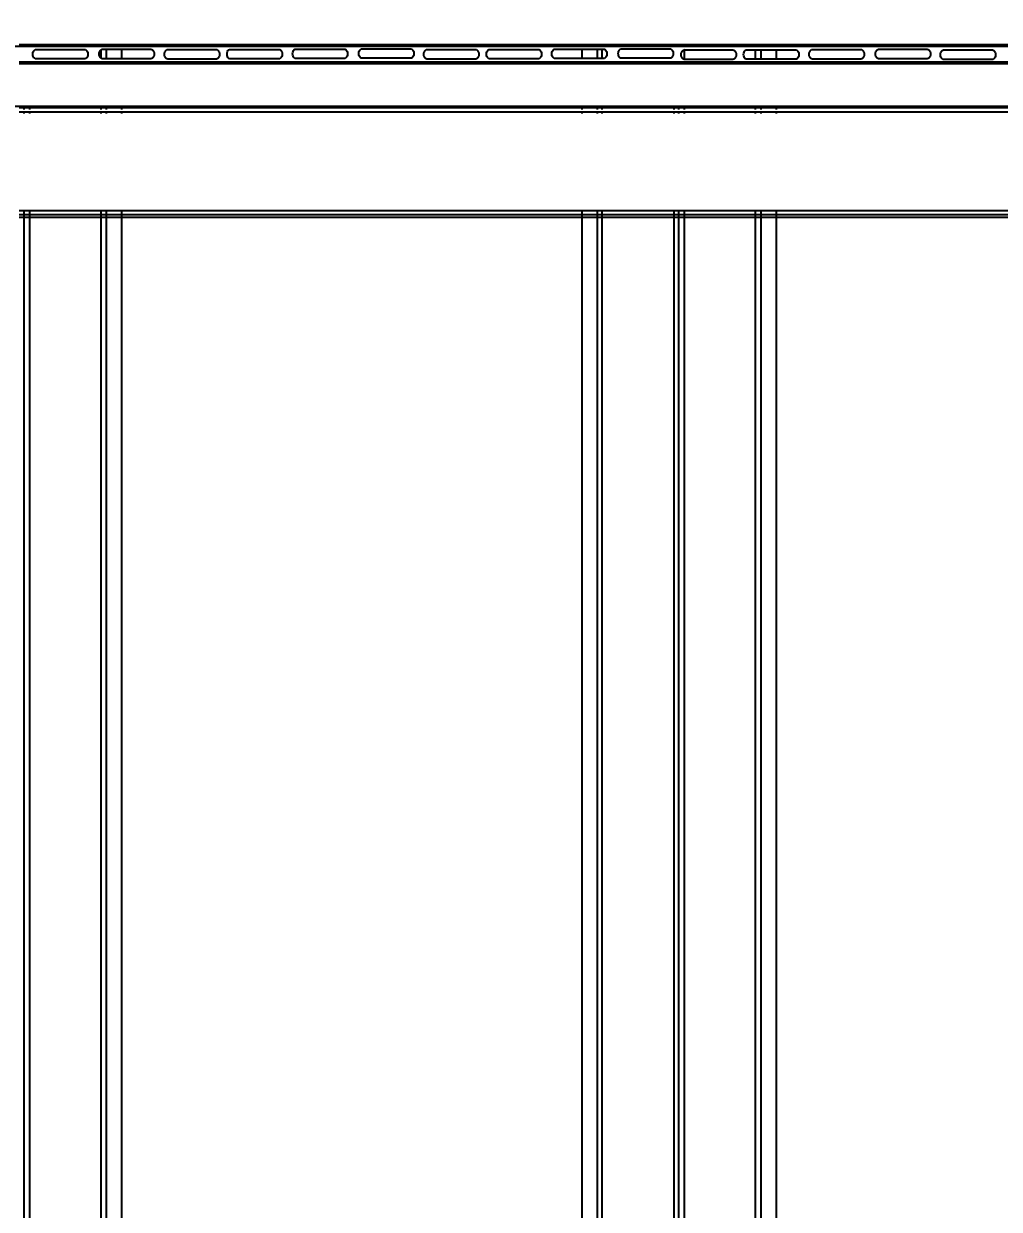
# Model space of a CAD drawing. Header units: inches. Extents: x 236662 to 497023, y -248575 to 81795.
# Drawn here: x 294160 to 295050, y -98991 to -97910 of the extents above; entities that cross this region are included whole.
import ezdxf

# ---------------------------------------------------------------- set-up
doc = ezdxf.new("R2010")
doc.units = ezdxf.units.IN
doc.header["$LTSCALE"] = 10
doc.header["$MEASUREMENT"] = 0
doc.layers.add('02. HP_BE TONG', color=1, linetype='Continuous', lineweight=35)
doc.layers.add('06. HP_THAY 1', color=134, linetype='Continuous', lineweight=15)
doc.layers.add('04. HP_CUA', color=153, linetype='Continuous')
doc.layers.add('08. HP_DIM', color=118, linetype='Continuous')
doc.styles.add('text2', font='VHELVCN.TTF')
doc.dimstyles.new('AL-100', dxfattribs={"dimtxt": 220, "dimasz": 150, "dimexe": 150, "dimexo": 150, "dimgap": 80, "dimtad": 1, "dimdec": 0, "dimzin": 9, "dimtxsty": 'text2', "dimblk": 'ARCHTICK', "dimcen": 1, "dimdle": 150, "dimclrd": 256, "dimclre": 256, "dimclrt": 7, "dimadec": 0, "dimazin": 0, "dimtfac": 1, "dimtdec": 0, "dimtix": 1, "dimtmove": 2, "dimatfit": 3, "dimldrblk": 'ARCHTICK', "dimfxl": 1, "dimtolj": 1, "dimtzin": 0, "dimlwd": -1, "dimlwe": -1, "dimarcsym": 0})

# ---------------------------------------------------------------- blocks, each defined once
blk = doc.blocks.new('KHUNG TEN A-3')
at = {"layer": '02. HP_BE TONG', "color": 1, "const_width": 0.5}
blk.add_lwpolyline([(15, 5), (415, 5), (415, 292), (15, 292)], close=True, dxfattribs=at)
at = {"layer": '06. HP_THAY 1'}
blk.add_lwpolyline([(0, 297), (420, 297), (420, 0), (0, 0)], close=True, dxfattribs=at)
at = {"layer": 'Defpoints'}
blk.add_lwpolyline([(0, 0), (420, 0), (420, 297), (0, 297)], close=True, dxfattribs=at)
blk = doc.blocks.new('_ArchTick')
at = {"color": 0, "linetype": 'ByBlock', "const_width": 0.15}
blk.add_lwpolyline([(-0.5, -0.5), (0.5, 0.5)], dxfattribs=at)
blk = doc.blocks.new('*D258')
at = {"layer": '08. HP_DIM', "transparency": 16777216}
for p, q in [((296582, -100401.7), (296582, -97301.7)), ((294310.4, -97451.7), (296732, -97451.7)), ((296110.4, -100251.7), (296732, -100251.7))]:
    blk.add_line(p, q, dxfattribs=at)
at = {"layer": 'Defpoints', "color": 0, "transparency": 16777216}
for p in [(294160.4, -97451.7), (296582, -97451.7), (295960.4, -100251.7)]:
    blk.add_point(p, dxfattribs=at)
at = {"layer": '08. HP_DIM', "transparency": 16777216, "xscale": 150, "yscale": 150, "zscale": 150}
for p, rotation in [((296582, -97451.7), 90), ((296582, -100251.7), 270)]:
    blk.add_blockref('_ArchTick', p, dxfattribs=dict(at, rotation=rotation))
at = {"layer": '08. HP_DIM', "color": 7, "transparency": 16777216, "insert": (296389.6, -98851.7), "char_height": 220, "attachment_point": 5, "rotation": 90, "style": 'text2'}
blk.add_mtext('\\A1;2800', dxfattribs=at)

msp = doc.modelspace()

# ---------------------------------------------------------------- linework, layer by layer
at = {"layer": '04. HP_CUA'}
for p, q in [((295396.6, -97930.7), (292918.9, -97930.7)), ((294160.4, -97929.2), (294155.8, -97929.2)), ((294160.4, -97929.2), (294160.4, -97929.1)), ((294165.1, -97929.2), (294160.4, -97929.2)), ((294165.1, -97929.1), (294165.1, -97929.2)), ((294230.4, -97929.2), (294165.1, -97929.2)), ((294169, -97934.8), (294169.7, -97934.1)), ((294169.7, -97934.1), (294170.4, -97933.6)), ((294170.4, -97933.6), (294171.1, -97933.5)), ((294171.1, -97933.5), (294215.5, -97933.5)), ((294215.5, -97933.5), (294216.2, -97933.6)), ((294216.2, -97933.6), (294216.9, -97934.1)), ((294216.9, -97934.1), (294217.5, -97934.8)), ((294229.5, -97934.5), (294230.1, -97933.8)), ((294230.1, -97933.8), (294230.4, -97933.6)), ((294230.4, -97929.2), (294230.4, -97929.1)), ((294235.1, -97929.2), (294230.4, -97929.2)), ((294230.4, -97933.6), (294230.8, -97933.4)), ((294230.4, -97941.6), (294230.4, -97933.6)), ((294230.8, -97933.4), (294231.6, -97933.2)), ((294231.6, -97933.2), (294235.1, -97933.2)), ((294235.1, -97929.1), (294235.1, -97929.2)), ((294249.1, -97929.2), (294235.1, -97929.2)), ((294235.1, -97933.2), (294235.1, -97942)), ((294235.1, -97933.2), (294249.1, -97933.2)), ((294249.1, -97929.1), (294249.1, -97929.2)), ((294668.8, -97929.2), (294249.1, -97929.2)), ((294249.1, -97933.2), (294249.1, -97942)), ((294249.1, -97933.2), (294275.9, -97933.2)), ((294275.9, -97933.2), (294276.7, -97933.4)), ((294276.7, -97933.4), (294277.4, -97933.8)), ((294277.4, -97933.8), (294278, -97934.5)), ((294289.2, -97934.8), (294289.8, -97934.1)), ((294289.8, -97934.1), (294290.5, -97933.7)), ((294290.5, -97933.7), (294291.2, -97933.5)), ((294291.2, -97933.5), (294335.6, -97933.5)), ((294335.6, -97933.5), (294336.3, -97933.7)), ((294336.3, -97933.7), (294337, -97934.1)), ((294337, -97934.1), (294337.6, -97934.8)), ((294346.2, -97934.6), (294346.8, -97933.9)), ((294346.8, -97933.9), (294347.6, -97933.5)), ((294347.6, -97933.5), (294348.3, -97933.4)), ((294348.3, -97933.4), (294392.6, -97933.4)), ((294392.6, -97933.4), (294393.4, -97933.5)), ((294393.4, -97933.5), (294394.1, -97933.9)), ((294394.1, -97933.9), (294394.7, -97934.6)), ((294405.9, -97934.4), (294406.5, -97933.7)), ((294406.5, -97933.7), (294407.2, -97933.3)), ((294407.2, -97933.3), (294408, -97933.1)), ((294408, -97933.1), (294452.3, -97933.1)), ((294452.3, -97933.1), (294453.1, -97933.3)), ((294453.1, -97933.3), (294453.8, -97933.7)), ((294453.8, -97933.7), (294454.4, -97934.4)), ((294465.9, -97935), (294466.4, -97934.1)), ((294466.4, -97934.1), (294467, -97933.4)), ((294467, -97933.4), (294467.7, -97933)), ((294467.7, -97933), (294468.5, -97932.9)), ((294468.5, -97932.9), (294512.8, -97932.9)), ((294512.8, -97932.9), (294513.6, -97933)), ((294513.6, -97933), (294514.3, -97933.4)), ((294514.3, -97933.4), (294514.9, -97934.1)), ((294514.9, -97934.1), (294515.4, -97935)), ((294525.7, -97934.8), (294526.3, -97934.1)), ((294526.3, -97934.1), (294527, -97933.7)), ((294527, -97933.7), (294527.7, -97933.5)), ((294527.7, -97933.5), (294572.1, -97933.5)), ((294572.1, -97933.5), (294572.8, -97933.7)), ((294572.8, -97933.7), (294573.6, -97934.1)), ((294573.6, -97934.1), (294574.2, -97934.8)), ((294582.8, -97934.7), (294583.4, -97934)), ((294583.4, -97934), (294584.1, -97933.5)), ((294584.1, -97933.5), (294584.8, -97933.4)), ((294584.8, -97933.4), (294629.2, -97933.4)), ((294629.2, -97933.4), (294629.9, -97933.5)), ((294629.9, -97933.5), (294630.6, -97934)), ((294630.6, -97934), (294631.2, -97934.7)), ((294642.4, -97934.4), (294643.1, -97933.7)), ((294643.1, -97933.7), (294643.8, -97933.3)), ((294643.8, -97933.3), (294644.5, -97933.1)), ((294644.5, -97933.1), (294668.8, -97933.1)), ((294668.8, -97929.1), (294668.8, -97929.2)), ((294682.8, -97929.2), (294668.8, -97929.2)), ((294668.8, -97933.1), (294668.8, -97941.9)), ((294668.8, -97933.1), (294682.8, -97933.1)), ((294682.8, -97929.1), (294682.8, -97929.2)), ((294687.5, -97929.2), (294682.8, -97929.2)), ((294682.8, -97933.1), (294682.8, -97941.9)), ((294682.8, -97933.1), (294687.5, -97933.1)), ((294687.5, -97929.2), (294687.5, -97929.1)), ((294752.8, -97929.2), (294687.5, -97929.2)), ((294687.5, -97941.9), (294687.5, -97933.1)), ((294687.5, -97933.1), (294688.9, -97933.1)), ((294688.9, -97933.1), (294689.6, -97933.3)), ((294689.6, -97933.3), (294690.3, -97933.7)), ((294690.3, -97933.7), (294690.9, -97934.4)), ((294702.5, -97935.1), (294702.9, -97934.2)), ((294702.9, -97934.2), (294703.5, -97933.5)), ((294703.5, -97933.5), (294704.2, -97933)), ((294704.2, -97933), (294705, -97932.9)), ((294705, -97932.9), (294749.3, -97932.9)), ((294749.3, -97932.9), (294750.1, -97933)), ((294750.1, -97933), (294750.8, -97933.5)), ((294750.8, -97933.5), (294751.4, -97934.2)), ((294751.4, -97934.2), (294751.9, -97935.1)), ((294752.8, -97929.1), (294752.8, -97929.2)), ((294757.5, -97929.2), (294752.8, -97929.2)), ((294757.5, -97929.2), (294757.5, -97929.1)), ((294762.1, -97929.2), (294757.5, -97929.2)), ((294760.9, -97934.5), (294761.6, -97934.1)), ((294761.6, -97934.1), (294762.1, -97934)), ((294762.1, -97929.1), (294762.1, -97929.2)), ((294827.4, -97929.2), (294762.1, -97929.2)), ((294762.1, -97932.9), (294762.1, -97933)), ((294762.1, -97934), (294762.4, -97933.9)), ((294762.1, -97934), (294762.1, -97942.6)), ((294762.4, -97933.9), (294806.7, -97933.9)), ((294806.7, -97933.9), (294807.5, -97934.1)), ((294807.5, -97934.1), (294808.2, -97934.5)), ((294818, -97934.4), (294818.7, -97933.9)), ((294818.7, -97933.9), (294819.5, -97933.8)), ((294819.5, -97933.8), (294827.4, -97933.8)), ((294827.4, -97929.2), (294827.4, -97929.1)), ((294832.1, -97929.2), (294827.4, -97929.2)), ((294827.4, -97942.5), (294827.4, -97933.8)), ((294827.4, -97933.8), (294832.1, -97933.8)), ((294832.1, -97929.1), (294832.1, -97929.2)), ((294846.1, -97929.2), (294832.1, -97929.2)), ((294832.1, -97933.8), (294832.1, -97942.5)), ((294832.1, -97933.8), (294846.1, -97933.8)), ((294846.1, -97929.1), (294846.1, -97929.2)), ((295265.8, -97929.2), (294846.1, -97929.2)), ((294846.1, -97933.8), (294846.1, -97942.5)), ((294846.1, -97933.8), (294863.8, -97933.8)), ((294863.8, -97933.8), (294864.6, -97933.9)), ((294864.6, -97933.9), (294865.3, -97934.4)), ((294877.1, -97934.8), (294877.7, -97934.1)), ((294877.7, -97934.1), (294878.4, -97933.7)), ((294878.4, -97933.7), (294879.2, -97933.5)), ((294879.2, -97933.5), (294923.5, -97933.5)), ((294923.5, -97933.5), (294924.3, -97933.7)), ((294924.3, -97933.7), (294925, -97934.1)), ((294925, -97934.1), (294925.6, -97934.8)), ((294937.6, -97934.6), (294938.2, -97933.9)), ((294938.2, -97933.9), (294938.9, -97933.4)), ((294938.9, -97933.4), (294939.6, -97933.3)), ((294939.6, -97933.3), (294984, -97933.3)), ((294984, -97933.3), (294984.7, -97933.4)), ((294984.7, -97933.4), (294985.5, -97933.9)), ((294985.5, -97933.9), (294986.1, -97934.6)), ((294997.5, -97934.5), (294998.2, -97934.1)), ((294998.2, -97934.1), (294998.9, -97934)), ((294998.9, -97934), (295043.3, -97934)), ((295043.3, -97934), (295044, -97934.1)), ((295044, -97934.1), (295044.7, -97934.5)), ((294168.2, -97937.9), (294168.3, -97936.7)), ((294168.3, -97939), (294168.2, -97937.9)), ((294168.3, -97936.7), (294168.6, -97935.7)), ((294168.6, -97940), (294168.3, -97939)), ((294168.6, -97935.7), (294169, -97934.8)), ((294169, -97941), (294168.6, -97940)), ((294169.7, -97941.6), (294169, -97941)), ((294170.4, -97942.1), (294169.7, -97941.6)), ((294171.1, -97942.2), (294170.4, -97942.1)), ((294215.5, -97942.2), (294171.1, -97942.2)), ((294216.2, -97942.1), (294215.5, -97942.2)), ((294216.9, -97941.6), (294216.2, -97942.1)), ((294217.5, -97941), (294216.9, -97941.6)), ((294217.5, -97934.8), (294218, -97935.7)), ((294218, -97940), (294217.5, -97941)), ((294218, -97935.7), (294218.3, -97936.7)), ((294218.3, -97939), (294218, -97940)), ((294218.3, -97936.7), (294218.4, -97937.9)), ((294218.4, -97937.9), (294218.3, -97939)), ((294228.7, -97937.6), (294228.8, -97936.5)), ((294228.8, -97938.7), (294228.7, -97937.6)), ((294228.8, -97936.5), (294229.1, -97935.4)), ((294229.1, -97939.8), (294228.8, -97938.7)), ((294229.1, -97935.4), (294229.5, -97934.5)), ((294229.5, -97940.7), (294229.1, -97939.8)), ((294230.1, -97941.4), (294229.5, -97940.7)), ((294230.4, -97941.6), (294230.1, -97941.4)), ((294230.8, -97941.8), (294230.4, -97941.6)), ((294231.6, -97942), (294230.8, -97941.8)), ((294235.1, -97942), (294231.6, -97942)), ((294249.1, -97942), (294235.1, -97942)), ((294275.9, -97942), (294249.1, -97942)), ((294276.7, -97941.8), (294275.9, -97942)), ((294277.4, -97941.4), (294276.7, -97941.8)), ((294278, -97940.7), (294277.4, -97941.4)), ((294278, -97934.5), (294278.5, -97935.4)), ((294278.5, -97939.8), (294278, -97940.7)), ((294278.5, -97935.4), (294278.8, -97936.5)), ((294278.8, -97938.7), (294278.5, -97939.8)), ((294278.8, -97936.5), (294278.9, -97937.6)), ((294278.9, -97937.6), (294278.8, -97938.7)), ((294288.3, -97937.9), (294288.4, -97936.8)), ((294288.4, -97939), (294288.3, -97937.9)), ((294288.4, -97936.8), (294288.7, -97935.7)), ((294288.7, -97940.1), (294288.4, -97939)), ((294288.7, -97935.7), (294289.2, -97934.8)), ((294289.2, -97941), (294288.7, -97940.1)), ((294289.8, -97941.7), (294289.2, -97941)), ((294290.5, -97942.1), (294289.8, -97941.7)), ((294291.2, -97942.3), (294290.5, -97942.1)), ((294335.6, -97942.3), (294291.2, -97942.3)), ((294336.3, -97942.1), (294335.6, -97942.3)), ((294337, -97941.7), (294336.3, -97942.1)), ((294337.6, -97941), (294337, -97941.7)), ((294337.6, -97934.8), (294338.1, -97935.7)), ((294338.1, -97940.1), (294337.6, -97941)), ((294338.1, -97935.7), (294338.4, -97936.8)), ((294338.4, -97939), (294338.1, -97940.1)), ((294338.4, -97936.8), (294338.5, -97937.9)), ((294338.5, -97937.9), (294338.4, -97939)), ((294345.4, -97937.7), (294345.5, -97936.6)), ((294345.5, -97938.9), (294345.4, -97937.7)), ((294345.5, -97936.6), (294345.8, -97935.5)), ((294345.8, -97939.9), (294345.5, -97938.9)), ((294345.8, -97935.5), (294346.2, -97934.6)), ((294346.2, -97940.8), (294345.8, -97939.9)), ((294346.8, -97941.5), (294346.2, -97940.8)), ((294347.6, -97942), (294346.8, -97941.5)), ((294348.3, -97942.1), (294347.6, -97942)), ((294392.6, -97942.1), (294348.3, -97942.1)), ((294393.4, -97942), (294392.6, -97942.1)), ((294394.1, -97941.5), (294393.4, -97942)), ((294394.7, -97940.8), (294394.1, -97941.5)), ((294394.7, -97934.6), (294395.2, -97935.5)), ((294395.2, -97939.9), (294394.7, -97940.8)), ((294395.2, -97935.5), (294395.5, -97936.6)), ((294395.5, -97938.9), (294395.2, -97939.9)), ((294395.5, -97936.6), (294395.6, -97937.7)), ((294395.6, -97937.7), (294395.5, -97938.9)), ((294405.1, -97937.5), (294405.2, -97936.4)), ((294405.2, -97938.6), (294405.1, -97937.5)), ((294405.2, -97936.4), (294405.5, -97935.3)), ((294405.5, -97939.7), (294405.2, -97938.6)), ((294405.5, -97935.3), (294405.9, -97934.4)), ((294405.9, -97940.6), (294405.5, -97939.7)), ((294406.5, -97941.3), (294405.9, -97940.6)), ((294407.2, -97941.7), (294406.5, -97941.3)), ((294408, -97941.9), (294407.2, -97941.7)), ((294452.3, -97941.9), (294408, -97941.9)), ((294453.1, -97941.7), (294452.3, -97941.9)), ((294453.8, -97941.3), (294453.1, -97941.7)), ((294454.4, -97940.6), (294453.8, -97941.3)), ((294454.4, -97934.4), (294454.9, -97935.3)), ((294454.9, -97939.7), (294454.4, -97940.6)), ((294454.9, -97935.3), (294455.2, -97936.4)), ((294455.2, -97938.6), (294454.9, -97939.7)), ((294455.2, -97936.4), (294455.3, -97937.5)), ((294455.3, -97937.5), (294455.2, -97938.6)), ((294465.5, -97937.2), (294465.6, -97936.1)), ((294465.6, -97938.4), (294465.5, -97937.2)), ((294465.6, -97936.1), (294465.9, -97935)), ((294465.9, -97939.4), (294465.6, -97938.4)), ((294466.4, -97940.3), (294465.9, -97939.4)), ((294467, -97941), (294466.4, -97940.3)), ((294467.7, -97941.5), (294467, -97941)), ((294468.5, -97941.6), (294467.7, -97941.5)), ((294512.8, -97941.6), (294468.5, -97941.6)), ((294513.6, -97941.5), (294512.8, -97941.6)), ((294514.3, -97941), (294513.6, -97941.5)), ((294514.9, -97940.3), (294514.3, -97941)), ((294515.4, -97939.4), (294514.9, -97940.3)), ((294515.4, -97935), (294515.6, -97936.1)), ((294515.6, -97938.4), (294515.4, -97939.4)), ((294515.6, -97936.1), (294515.7, -97937.2)), ((294515.7, -97937.2), (294515.6, -97938.4)), ((294524.8, -97937.9), (294524.9, -97936.8)), ((294524.9, -97939.1), (294524.8, -97937.9)), ((294524.9, -97936.8), (294525.2, -97935.7)), ((294525.2, -97940.1), (294524.9, -97939.1)), ((294525.2, -97935.7), (294525.7, -97934.8)), ((294525.7, -97941), (294525.2, -97940.1)), ((294526.3, -97941.7), (294525.7, -97941)), ((294527, -97942.2), (294526.3, -97941.7)), ((294527.7, -97942.3), (294527, -97942.2)), ((294572.1, -97942.3), (294527.7, -97942.3)), ((294572.8, -97942.2), (294572.1, -97942.3)), ((294573.6, -97941.7), (294572.8, -97942.2)), ((294574.2, -97941), (294573.6, -97941.7)), ((294574.2, -97934.8), (294574.6, -97935.7)), ((294574.6, -97940.1), (294574.2, -97941)), ((294574.6, -97935.7), (294574.9, -97936.8)), ((294574.9, -97939.1), (294574.6, -97940.1)), ((294574.9, -97936.8), (294575, -97937.9)), ((294575, -97937.9), (294574.9, -97939.1)), ((294581.9, -97937.8), (294582, -97936.6)), ((294582, -97938.9), (294581.9, -97937.8)), ((294582, -97936.6), (294582.3, -97935.6)), ((294582.3, -97939.9), (294582, -97938.9)), ((294582.3, -97935.6), (294582.8, -97934.7)), ((294582.8, -97940.9), (294582.3, -97939.9)), ((294583.4, -97941.6), (294582.8, -97940.9)), ((294584.1, -97942), (294583.4, -97941.6)), ((294584.8, -97942.1), (294584.1, -97942)), ((294629.2, -97942.1), (294584.8, -97942.1)), ((294629.9, -97942), (294629.2, -97942.1)), ((294630.6, -97941.6), (294629.9, -97942)), ((294631.2, -97940.9), (294630.6, -97941.6)), ((294631.2, -97934.7), (294631.7, -97935.6)), ((294631.7, -97939.9), (294631.2, -97940.9)), ((294631.7, -97935.6), (294632, -97936.6)), ((294632, -97938.9), (294631.7, -97939.9)), ((294632, -97936.6), (294632.1, -97937.8)), ((294632.1, -97937.8), (294632, -97938.9)), ((294641.6, -97937.5), (294641.7, -97936.4)), ((294641.7, -97938.7), (294641.6, -97937.5)), ((294641.7, -97936.4), (294642, -97935.3)), ((294642, -97939.7), (294641.7, -97938.7)), ((294642, -97935.3), (294642.4, -97934.4)), ((294642.4, -97940.6), (294642, -97939.7)), ((294643.1, -97941.3), (294642.4, -97940.6)), ((294643.8, -97941.8), (294643.1, -97941.3)), ((294644.5, -97941.9), (294643.8, -97941.8)), ((294668.8, -97941.9), (294644.5, -97941.9)), ((294682.8, -97941.9), (294668.8, -97941.9)), ((294687.5, -97941.9), (294682.8, -97941.9)), ((294688.9, -97941.9), (294687.5, -97941.9)), ((294689.6, -97941.8), (294688.9, -97941.9)), ((294690.3, -97941.3), (294689.6, -97941.8)), ((294690.9, -97940.6), (294690.3, -97941.3)), ((294690.9, -97934.4), (294691.4, -97935.3)), ((294691.4, -97939.7), (294690.9, -97940.6)), ((294691.4, -97935.3), (294691.7, -97936.4)), ((294691.7, -97938.7), (294691.4, -97939.7)), ((294691.7, -97936.4), (294691.8, -97937.5)), ((294691.8, -97937.5), (294691.7, -97938.7)), ((294702.1, -97937.3), (294702.2, -97936.1)), ((294702.2, -97938.4), (294702.1, -97937.3)), ((294702.2, -97936.1), (294702.5, -97935.1)), ((294702.5, -97939.5), (294702.2, -97938.4)), ((294702.9, -97940.4), (294702.5, -97939.5)), ((294703.5, -97941.1), (294702.9, -97940.4)), ((294704.2, -97941.5), (294703.5, -97941.1)), ((294705, -97941.6), (294704.2, -97941.5)), ((294749.3, -97941.6), (294705, -97941.6)), ((294750.1, -97941.5), (294749.3, -97941.6)), ((294750.8, -97941.1), (294750.1, -97941.5)), ((294751.4, -97940.4), (294750.8, -97941.1)), ((294751.9, -97939.5), (294751.4, -97940.4)), ((294751.9, -97935.1), (294752.2, -97936.1)), ((294752.2, -97938.4), (294751.9, -97939.5)), ((294752.2, -97936.1), (294752.3, -97937.3)), ((294752.3, -97937.3), (294752.2, -97938.4)), ((294759.5, -97938.3), (294759.6, -97937.2)), ((294759.6, -97939.4), (294759.5, -97938.3)), ((294759.6, -97937.2), (294759.9, -97936.1)), ((294759.9, -97940.5), (294759.6, -97939.4)), ((294759.9, -97936.1), (294760.3, -97935.2)), ((294760.3, -97941.4), (294759.9, -97940.5)), ((294760.3, -97935.2), (294760.9, -97934.5)), ((294760.9, -97942.1), (294760.3, -97941.4)), ((294761.6, -97942.5), (294760.9, -97942.1)), ((294762.1, -97942.6), (294761.6, -97942.5)), ((294762.4, -97942.7), (294762.1, -97942.6)), ((294806.7, -97942.7), (294762.4, -97942.7)), ((294807.5, -97942.5), (294806.7, -97942.7)), ((294808.2, -97942.1), (294807.5, -97942.5)), ((294808.2, -97934.5), (294808.8, -97935.2)), ((294808.8, -97941.4), (294808.2, -97942.1)), ((294808.8, -97935.2), (294809.3, -97936.1)), ((294809.3, -97940.5), (294808.8, -97941.4)), ((294809.3, -97936.1), (294809.6, -97937.2)), ((294809.6, -97939.4), (294809.3, -97940.5)), ((294809.6, -97937.2), (294809.7, -97938.3)), ((294809.7, -97938.3), (294809.6, -97939.4)), ((294816.5, -97938.2), (294816.6, -97937)), ((294816.6, -97939.3), (294816.5, -97938.2)), ((294816.6, -97937), (294816.9, -97936)), ((294816.9, -97940.3), (294816.6, -97939.3)), ((294816.9, -97936), (294817.4, -97935.1)), ((294817.4, -97941.3), (294816.9, -97940.3)), ((294817.4, -97935.1), (294818, -97934.4)), ((294818, -97942), (294817.4, -97941.3)), ((294818.7, -97942.4), (294818, -97942)), ((294819.5, -97942.5), (294818.7, -97942.4)), ((294827.4, -97942.5), (294819.5, -97942.5)), ((294832.1, -97942.5), (294827.4, -97942.5)), ((294846.1, -97942.5), (294832.1, -97942.5)), ((294863.8, -97942.5), (294846.1, -97942.5)), ((294864.6, -97942.4), (294863.8, -97942.5)), ((294865.3, -97942), (294864.6, -97942.4)), ((294865.3, -97934.4), (294865.9, -97935.1)), ((294865.9, -97941.3), (294865.3, -97942)), ((294865.9, -97935.1), (294866.4, -97936)), ((294866.4, -97940.3), (294865.9, -97941.3)), ((294866.4, -97936), (294866.7, -97937)), ((294866.7, -97939.3), (294866.4, -97940.3)), ((294866.7, -97937), (294866.8, -97938.2)), ((294866.8, -97938.2), (294866.7, -97939.3)), ((294876.2, -97937.9), (294876.3, -97936.8)), ((294876.3, -97939), (294876.2, -97937.9)), ((294876.3, -97936.8), (294876.6, -97935.7)), ((294876.6, -97940.1), (294876.3, -97939)), ((294876.6, -97935.7), (294877.1, -97934.8)), ((294877.1, -97941), (294876.6, -97940.1)), ((294877.7, -97941.7), (294877.1, -97941)), ((294878.4, -97942.1), (294877.7, -97941.7)), ((294879.2, -97942.3), (294878.4, -97942.1)), ((294923.5, -97942.3), (294879.2, -97942.3)), ((294924.3, -97942.1), (294923.5, -97942.3)), ((294925, -97941.7), (294924.3, -97942.1)), ((294925.6, -97941), (294925, -97941.7)), ((294925.6, -97934.8), (294926.1, -97935.7)), ((294926.1, -97940.1), (294925.6, -97941)), ((294926.1, -97935.7), (294926.3, -97936.8)), ((294926.3, -97939), (294926.1, -97940.1)), ((294926.3, -97936.8), (294926.4, -97937.9)), ((294926.4, -97937.9), (294926.3, -97939)), ((294936.7, -97937.7), (294936.8, -97936.5)), ((294936.8, -97938.8), (294936.7, -97937.7)), ((294936.8, -97936.5), (294937.1, -97935.5)), ((294937.1, -97939.8), (294936.8, -97938.8)), ((294937.1, -97935.5), (294937.6, -97934.6)), ((294937.6, -97940.8), (294937.1, -97939.8)), ((294938.2, -97941.5), (294937.6, -97940.8)), ((294938.9, -97941.9), (294938.2, -97941.5)), ((294939.6, -97942), (294938.9, -97941.9)), ((294984, -97942), (294939.6, -97942)), ((294984.7, -97941.9), (294984, -97942)), ((294985.5, -97941.5), (294984.7, -97941.9)), ((294986.1, -97940.8), (294985.5, -97941.5)), ((294986.1, -97934.6), (294986.5, -97935.5)), ((294986.5, -97939.8), (294986.1, -97940.8)), ((294986.5, -97935.5), (294986.8, -97936.5)), ((294986.8, -97938.8), (294986.5, -97939.8)), ((294986.8, -97936.5), (294986.9, -97937.7)), ((294986.9, -97937.7), (294986.8, -97938.8)), ((294996, -97938.3), (294996.1, -97937.2)), ((294996.1, -97939.5), (294996, -97938.3)), ((294996.1, -97937.2), (294996.4, -97936.1)), ((294996.4, -97940.5), (294996.1, -97939.5)), ((294996.4, -97936.1), (294996.8, -97935.2)), ((294996.8, -97941.4), (294996.4, -97940.5)), ((294996.8, -97935.2), (294997.5, -97934.5)), ((294997.5, -97942.1), (294996.8, -97941.4)), ((294998.2, -97942.6), (294997.5, -97942.1)), ((294998.9, -97942.7), (294998.2, -97942.6)), ((295043.3, -97942.7), (294998.9, -97942.7)), ((295044, -97942.6), (295043.3, -97942.7)), ((295044.7, -97942.1), (295044, -97942.6)), ((295044.7, -97934.5), (295045.3, -97935.2)), ((295045.3, -97941.4), (295044.7, -97942.1)), ((295045.3, -97935.2), (295045.8, -97936.1)), ((295045.8, -97940.5), (295045.3, -97941.4)), ((295045.8, -97936.1), (295046.1, -97937.2)), ((295046.1, -97939.5), (295045.8, -97940.5)), ((295046.1, -97937.2), (295046.2, -97938.3)), ((295046.2, -97938.3), (295046.1, -97939.5)), ((294160.4, -97945.1), (294155.8, -97945.1)), ((294160.4, -97946.7), (294155.8, -97946.7)), ((294160.4, -97945.6), (294160.4, -97945.1)), ((294165.1, -97945.1), (294160.4, -97945.1)), ((294160.4, -97946.7), (294160.4, -97946.5)), ((294160.4, -97947.2), (294160.4, -97946.7)), ((294165.1, -97946.7), (294160.4, -97946.7)), ((294165.1, -97945.1), (294165.1, -97945.6)), ((294230.4, -97945.1), (294165.1, -97945.1)), ((294165.1, -97946.5), (294165.1, -97946.7)), ((294165.1, -97946.7), (294165.1, -97947.2)), ((294230.4, -97946.7), (294165.1, -97946.7)), ((294230.4, -97945.6), (294230.4, -97945.1)), ((294235.1, -97945.1), (294230.4, -97945.1)), ((294230.4, -97946.7), (294230.4, -97946.5)), ((294230.4, -97947.2), (294230.4, -97946.7)), ((294235.1, -97946.7), (294230.4, -97946.7)), ((294235.1, -97945.1), (294235.1, -97945.6)), ((294249.1, -97945.1), (294235.1, -97945.1)), ((294235.1, -97946.5), (294235.1, -97946.7)), ((294235.1, -97946.7), (294235.1, -97947.2)), ((294249.1, -97946.7), (294235.1, -97946.7)), ((294249.1, -97945.1), (294249.1, -97945.6)), ((294668.8, -97945.1), (294249.1, -97945.1)), ((294249.1, -97946.5), (294249.1, -97946.7)), ((294249.1, -97946.7), (294249.1, -97947.2)), ((294668.8, -97946.7), (294249.1, -97946.7)), ((294668.8, -97945.1), (294668.8, -97945.6)), ((294682.8, -97945.1), (294668.8, -97945.1)), ((294668.8, -97946.5), (294668.8, -97946.7)), ((294668.8, -97946.7), (294668.8, -97947.2)), ((294682.8, -97946.7), (294668.8, -97946.7)), ((294682.8, -97945.1), (294682.8, -97945.6)), ((294687.5, -97945.1), (294682.8, -97945.1)), ((294682.8, -97946.5), (294682.8, -97946.7)), ((294682.8, -97946.7), (294682.8, -97947.2)), ((294687.5, -97946.7), (294682.8, -97946.7)), ((294687.5, -97945.6), (294687.5, -97945.1)), ((294752.8, -97945.1), (294687.5, -97945.1)), ((294687.5, -97946.7), (294687.5, -97946.5)), ((294687.5, -97947.2), (294687.5, -97946.7)), ((294752.8, -97946.7), (294687.5, -97946.7)), ((294752.8, -97945.1), (294752.8, -97945.6)), ((294757.5, -97945.1), (294752.8, -97945.1)), ((294752.8, -97946.5), (294752.8, -97946.7)), ((294752.8, -97946.7), (294752.8, -97947.2)), ((294757.5, -97946.7), (294752.8, -97946.7)), ((294757.5, -97945.6), (294757.5, -97945.1)), ((294762.1, -97945.1), (294757.5, -97945.1)), ((294757.5, -97946.7), (294757.5, -97946.5)), ((294757.5, -97947.2), (294757.5, -97946.7)), ((294762.1, -97946.7), (294757.5, -97946.7)), ((294762.1, -97945.1), (294762.1, -97945.6)), ((294827.4, -97945.1), (294762.1, -97945.1)), ((294762.1, -97946.5), (294762.1, -97946.7)), ((294762.1, -97946.7), (294762.1, -97947.2)), ((294827.4, -97946.7), (294762.1, -97946.7)), ((294827.4, -97945.6), (294827.4, -97945.1)), ((294832.1, -97945.1), (294827.4, -97945.1)), ((294827.4, -97946.7), (294827.4, -97946.5)), ((294827.4, -97947.2), (294827.4, -97946.7)), ((294832.1, -97946.7), (294827.4, -97946.7)), ((294832.1, -97945.1), (294832.1, -97945.6)), ((294846.1, -97945.1), (294832.1, -97945.1)), ((294832.1, -97946.5), (294832.1, -97946.7)), ((294832.1, -97946.7), (294832.1, -97947.2)), ((294846.1, -97946.7), (294832.1, -97946.7)), ((294846.1, -97945.1), (294846.1, -97945.6)), ((295265.8, -97945.1), (294846.1, -97945.1)), ((294846.1, -97946.5), (294846.1, -97946.7)), ((294846.1, -97946.7), (294846.1, -97947.2)), ((295265.8, -97946.7), (294846.1, -97946.7)), ((295396.6, -97985.4), (292918.9, -97985.4)), ((294160.4, -97986.9), (294155.8, -97986.9)), ((294160.4, -97988.3), (294160.4, -97986.9)), ((294165.1, -97986.9), (294160.4, -97986.9)), ((294165.1, -97986.9), (294165.1, -97988.3)), ((294230.4, -97986.9), (294165.1, -97986.9)), ((294230.4, -97988.3), (294230.4, -97986.9)), ((294235.1, -97986.9), (294230.4, -97986.9)), ((294235.1, -97986.9), (294235.1, -97988.3)), ((294249.1, -97986.9), (294235.1, -97986.9)), ((294249.1, -97986.9), (294249.1, -97988.3)), ((294668.8, -97986.9), (294249.1, -97986.9)), ((294668.8, -97986.9), (294668.8, -97988.3)), ((294682.8, -97986.9), (294668.8, -97986.9)), ((294682.8, -97986.9), (294682.8, -97988.3)), ((294687.5, -97986.9), (294682.8, -97986.9)), ((294687.5, -97988.3), (294687.5, -97986.9)), ((294752.8, -97986.9), (294687.5, -97986.9)), ((294752.8, -97986.9), (294752.8, -97988.3)), ((294757.5, -97986.9), (294752.8, -97986.9)), ((294757.5, -97988.3), (294757.5, -97986.9)), ((294762.1, -97986.9), (294757.5, -97986.9)), ((294762.1, -97986.9), (294762.1, -97988.3)), ((294827.4, -97986.9), (294762.1, -97986.9)), ((294827.4, -97988.3), (294827.4, -97986.9)), ((294832.1, -97986.9), (294827.4, -97986.9)), ((294832.1, -97986.9), (294832.1, -97988.3)), ((294846.1, -97986.9), (294832.1, -97986.9)), ((294846.1, -97986.9), (294846.1, -97988.3)), ((295265.8, -97986.9), (294846.1, -97986.9)), ((294160.4, -97990.7), (294155.8, -97990.7)), ((294160.4, -97990.8), (294155.8, -97990.8)), ((294160.4, -97990.7), (294160.4, -97990.2)), ((294160.4, -97990.8), (294160.4, -97990.7)), ((294165.1, -97990.7), (294160.4, -97990.7)), ((294165.1, -97990.8), (294160.4, -97990.8)), ((294160.4, -97991.8), (294160.4, -97990.8)), ((294165.1, -97990.2), (294165.1, -97990.7)), ((294230.4, -97990.7), (294165.1, -97990.7)), ((294165.1, -97990.8), (294165.1, -97990.7)), ((294165.1, -97990.8), (294165.1, -97991.8)), ((294230.4, -97990.8), (294165.1, -97990.8)), ((294230.4, -97990.7), (294230.4, -97990.2)), ((294235.1, -97990.7), (294230.4, -97990.7)), ((294230.4, -97990.8), (294230.4, -97990.7)), ((294230.4, -97991.8), (294230.4, -97990.8)), ((294235.1, -97990.8), (294230.4, -97990.8)), ((294235.1, -97990.2), (294235.1, -97990.7)), ((294249.1, -97990.7), (294235.1, -97990.7)), ((294235.1, -97990.8), (294235.1, -97990.7)), ((294235.1, -97990.8), (294235.1, -97991.8)), ((294249.1, -97990.8), (294235.1, -97990.8)), ((294249.1, -97990.2), (294249.1, -97990.7)), ((294249.1, -97990.7), (294249.1, -97990.8)), ((294668.8, -97990.7), (294249.1, -97990.7)), ((294668.8, -97990.8), (294249.1, -97990.8)), ((294249.1, -97990.8), (294249.1, -97991.8)), ((294668.8, -97990.2), (294668.8, -97990.7)), ((294668.8, -97990.7), (294668.8, -97990.8)), ((294682.8, -97990.7), (294668.8, -97990.7)), ((294682.8, -97990.8), (294668.8, -97990.8)), ((294668.8, -97990.8), (294668.8, -97991.8)), ((294682.8, -97990.2), (294682.8, -97990.7)), ((294682.8, -97990.7), (294682.8, -97990.8)), ((294687.5, -97990.7), (294682.8, -97990.7)), ((294687.5, -97990.8), (294682.8, -97990.8)), ((294682.8, -97990.8), (294682.8, -97991.8)), ((294687.5, -97990.7), (294687.5, -97990.2)), ((294687.5, -97990.8), (294687.5, -97990.7)), ((294752.8, -97990.7), (294687.5, -97990.7)), ((294752.8, -97990.8), (294687.5, -97990.8)), ((294687.5, -97991.8), (294687.5, -97990.8)), ((294752.8, -97990.2), (294752.8, -97990.7)), ((294752.8, -97990.7), (294752.8, -97990.8)), ((294757.5, -97990.7), (294752.8, -97990.7)), ((294757.5, -97990.8), (294752.8, -97990.8)), ((294752.8, -97990.8), (294752.8, -97991.8)), ((294757.5, -97990.7), (294757.5, -97990.2)), ((294757.5, -97990.8), (294757.5, -97990.7)), ((294762.1, -97990.7), (294757.5, -97990.7)), ((294762.1, -97990.8), (294757.5, -97990.8)), ((294757.5, -97991.8), (294757.5, -97990.8)), ((294762.1, -97990.2), (294762.1, -97990.7)), ((294762.1, -97990.7), (294762.1, -97990.8)), ((294827.4, -97990.7), (294762.1, -97990.7)), ((294827.4, -97990.8), (294762.1, -97990.8)), ((294762.1, -97990.8), (294762.1, -97991.8)), ((294827.4, -97990.7), (294827.4, -97990.2)), ((294827.4, -97990.8), (294827.4, -97990.7)), ((294832.1, -97990.7), (294827.4, -97990.7)), ((294832.1, -97990.8), (294827.4, -97990.8)), ((294827.4, -97991.8), (294827.4, -97990.8)), ((294832.1, -97990.2), (294832.1, -97990.7)), ((294832.1, -97990.7), (294832.1, -97990.8)), ((294846.1, -97990.7), (294832.1, -97990.7)), ((294846.1, -97990.8), (294832.1, -97990.8)), ((294832.1, -97990.8), (294832.1, -97991.8)), ((294846.1, -97990.2), (294846.1, -97990.7)), ((294846.1, -97990.7), (294846.1, -97990.8)), ((295265.8, -97990.7), (294846.1, -97990.7)), ((295265.8, -97990.8), (294846.1, -97990.8)), ((294846.1, -97990.8), (294846.1, -97991.8)), ((294160.4, -98080.6), (294155.8, -98080.6)), ((294160.4, -98084.2), (294155.8, -98084.2)), ((294160.4, -98080.6), (294160.4, -98080.4)), ((294160.4, -98083.5), (294160.4, -98080.6)), ((294165.1, -98080.6), (294160.4, -98080.6)), ((294160.4, -98084.2), (294160.4, -98083.8)), ((294160.4, -98086.5), (294160.4, -98084.2)), ((294165.1, -98084.2), (294160.4, -98084.2)), ((294165.1, -98080.4), (294165.1, -98080.6)), ((294165.1, -98080.6), (294165.1, -98083.5)), ((294230.4, -98080.6), (294165.1, -98080.6)), ((294165.1, -98083.8), (294165.1, -98084.2)), ((294165.1, -98084.2), (294165.1, -98086.5)), ((294230.4, -98084.2), (294165.1, -98084.2)), ((294230.4, -98080.6), (294230.4, -98080.4)), ((294230.4, -98083.5), (294230.4, -98080.6)), ((294235.1, -98080.6), (294230.4, -98080.6)), ((294230.4, -98084.2), (294230.4, -98083.8)), ((294230.4, -98086.5), (294230.4, -98084.2)), ((294235.1, -98084.2), (294230.4, -98084.2)), ((294235.1, -98080.4), (294235.1, -98080.6)), ((294235.1, -98080.6), (294235.1, -98083.5)), ((294249.1, -98080.6), (294235.1, -98080.6)), ((294235.1, -98083.8), (294235.1, -98084.2)), ((294235.1, -98084.2), (294235.1, -98086.5)), ((294249.1, -98084.2), (294235.1, -98084.2)), ((294249.1, -98080.4), (294249.1, -98080.6)), ((294249.1, -98080.6), (294249.1, -98083.5)), ((294668.8, -98080.6), (294249.1, -98080.6)), ((294249.1, -98083.8), (294249.1, -98084.2)), ((294249.1, -98084.2), (294249.1, -98086.5)), ((294668.8, -98084.2), (294249.1, -98084.2)), ((294668.8, -98080.4), (294668.8, -98080.6)), ((294668.8, -98080.6), (294668.8, -98083.5)), ((294682.8, -98080.6), (294668.8, -98080.6)), ((294668.8, -98083.8), (294668.8, -98084.2)), ((294668.8, -98084.2), (294668.8, -98086.5)), ((294682.8, -98084.2), (294668.8, -98084.2)), ((294682.8, -98080.4), (294682.8, -98080.6)), ((294682.8, -98080.6), (294682.8, -98083.5)), ((294687.5, -98080.6), (294682.8, -98080.6)), ((294682.8, -98083.8), (294682.8, -98084.2)), ((294682.8, -98084.2), (294682.8, -98086.5)), ((294687.5, -98084.2), (294682.8, -98084.2)), ((294687.5, -98080.6), (294687.5, -98080.4)), ((294687.5, -98083.5), (294687.5, -98080.6)), ((294752.8, -98080.6), (294687.5, -98080.6)), ((294687.5, -98084.2), (294687.5, -98083.8)), ((294687.5, -98086.5), (294687.5, -98084.2)), ((294752.8, -98084.2), (294687.5, -98084.2)), ((294752.8, -98080.4), (294752.8, -98080.6)), ((294752.8, -98080.6), (294752.8, -98083.5)), ((294757.5, -98080.6), (294752.8, -98080.6)), ((294752.8, -98083.8), (294752.8, -98084.2)), ((294752.8, -98084.2), (294752.8, -98086.5)), ((294757.5, -98084.2), (294752.8, -98084.2)), ((294757.5, -98080.6), (294757.5, -98080.4)), ((294757.5, -98083.5), (294757.5, -98080.6)), ((294762.1, -98080.6), (294757.5, -98080.6)), ((294757.5, -98084.2), (294757.5, -98083.8)), ((294757.5, -98086.5), (294757.5, -98084.2)), ((294762.1, -98084.2), (294757.5, -98084.2)), ((294762.1, -98080.4), (294762.1, -98080.6)), ((294762.1, -98080.6), (294762.1, -98083.5)), ((294827.4, -98080.6), (294762.1, -98080.6)), ((294762.1, -98083.8), (294762.1, -98084.2)), ((294762.1, -98084.2), (294762.1, -98086.5)), ((294827.4, -98084.2), (294762.1, -98084.2)), ((294827.4, -98080.6), (294827.4, -98080.4)), ((294827.4, -98083.5), (294827.4, -98080.6)), ((294832.1, -98080.6), (294827.4, -98080.6)), ((294827.4, -98084.2), (294827.4, -98083.8)), ((294827.4, -98086.5), (294827.4, -98084.2)), ((294832.1, -98084.2), (294827.4, -98084.2)), ((294832.1, -98080.4), (294832.1, -98080.6)), ((294832.1, -98080.6), (294832.1, -98083.5)), ((294846.1, -98080.6), (294832.1, -98080.6)), ((294832.1, -98083.8), (294832.1, -98084.2)), ((294832.1, -98084.2), (294832.1, -98086.5)), ((294846.1, -98084.2), (294832.1, -98084.2)), ((294846.1, -98080.4), (294846.1, -98080.6)), ((294846.1, -98080.6), (294846.1, -98083.5)), ((295265.8, -98080.6), (294846.1, -98080.6)), ((294846.1, -98083.8), (294846.1, -98084.2)), ((294846.1, -98084.2), (294846.1, -98086.5)), ((295265.8, -98084.2), (294846.1, -98084.2)), ((294155.8, -98086.5), (294160.4, -98086.5)), ((294160.4, -100240.8), (294160.4, -98086.5)), ((294160.4, -98086.5), (294165.1, -98086.5)), ((294165.1, -98086.5), (294165.1, -100227.6)), ((294165.1, -98086.5), (294230.4, -98086.5)), ((294230.4, -99148.5), (294230.4, -98086.5)), ((294230.4, -98086.5), (294235.1, -98086.5)), ((294235.1, -98086.5), (294235.1, -99148.7)), ((294235.1, -98086.5), (294249.1, -98086.5)), ((294249.1, -98086.5), (294249.1, -99149.2)), ((294249.1, -98086.5), (294668.8, -98086.5)), ((294668.8, -98086.5), (294668.8, -100137)), ((294668.8, -98086.5), (294682.8, -98086.5)), ((294682.8, -98086.5), (294682.8, -100153.4)), ((294682.8, -98086.5), (294687.5, -98086.5)), ((294687.5, -100151.1), (294687.5, -98086.5)), ((294687.5, -98086.5), (294752.8, -98086.5)), ((294752.8, -98086.5), (294752.8, -100227.6)), ((294752.8, -98086.5), (294757.5, -98086.5)), ((294757.5, -100240.8), (294757.5, -98086.5)), ((294757.5, -98086.5), (294762.1, -98086.5)), ((294762.1, -98086.5), (294762.1, -100227.6)), ((294762.1, -98086.5), (294827.4, -98086.5)), ((294827.4, -100151.1), (294827.4, -98086.5)), ((294827.4, -98086.5), (294832.1, -98086.5)), ((294832.1, -98086.5), (294832.1, -100153.4)), ((294832.1, -98086.5), (294846.1, -98086.5)), ((294846.1, -98086.5), (294846.1, -100137)), ((294846.1, -98086.5), (295265.8, -98086.5))]:
    msp.add_line(p, q, dxfattribs=at)

# ---------------------------------------------------------------- block references
at = {"color": 1, "extrusion": (-2.60012e-09, -0.006863, 0.999976), "xscale": 75.4676488820624, "yscale": 75.4676488820624, "zscale": 75.4676488820624, "rotation": 269.9999565870517}
msp.add_blockref('KHUNG TEN A-3', (282444.6, -78209.2, 567.6), dxfattribs=at)

# ---------------------------------------------------------------- dimensions: what is measured, and where the dimension line sits
at = {"layer": '08. HP_DIM'}
dim = msp.add_linear_dim(base=(296582, -97451.7), p1=(295960.4, -100251.7), p2=(294160.4, -97451.7), angle=90, dimstyle='AL-100', dxfattribs=at)
dim.commit()
dim.dimension.update_dxf_attribs({"geometry": '*D258', "text_midpoint": (296389.6, -98851.7)})

doc.saveas('drawing.dxf')
